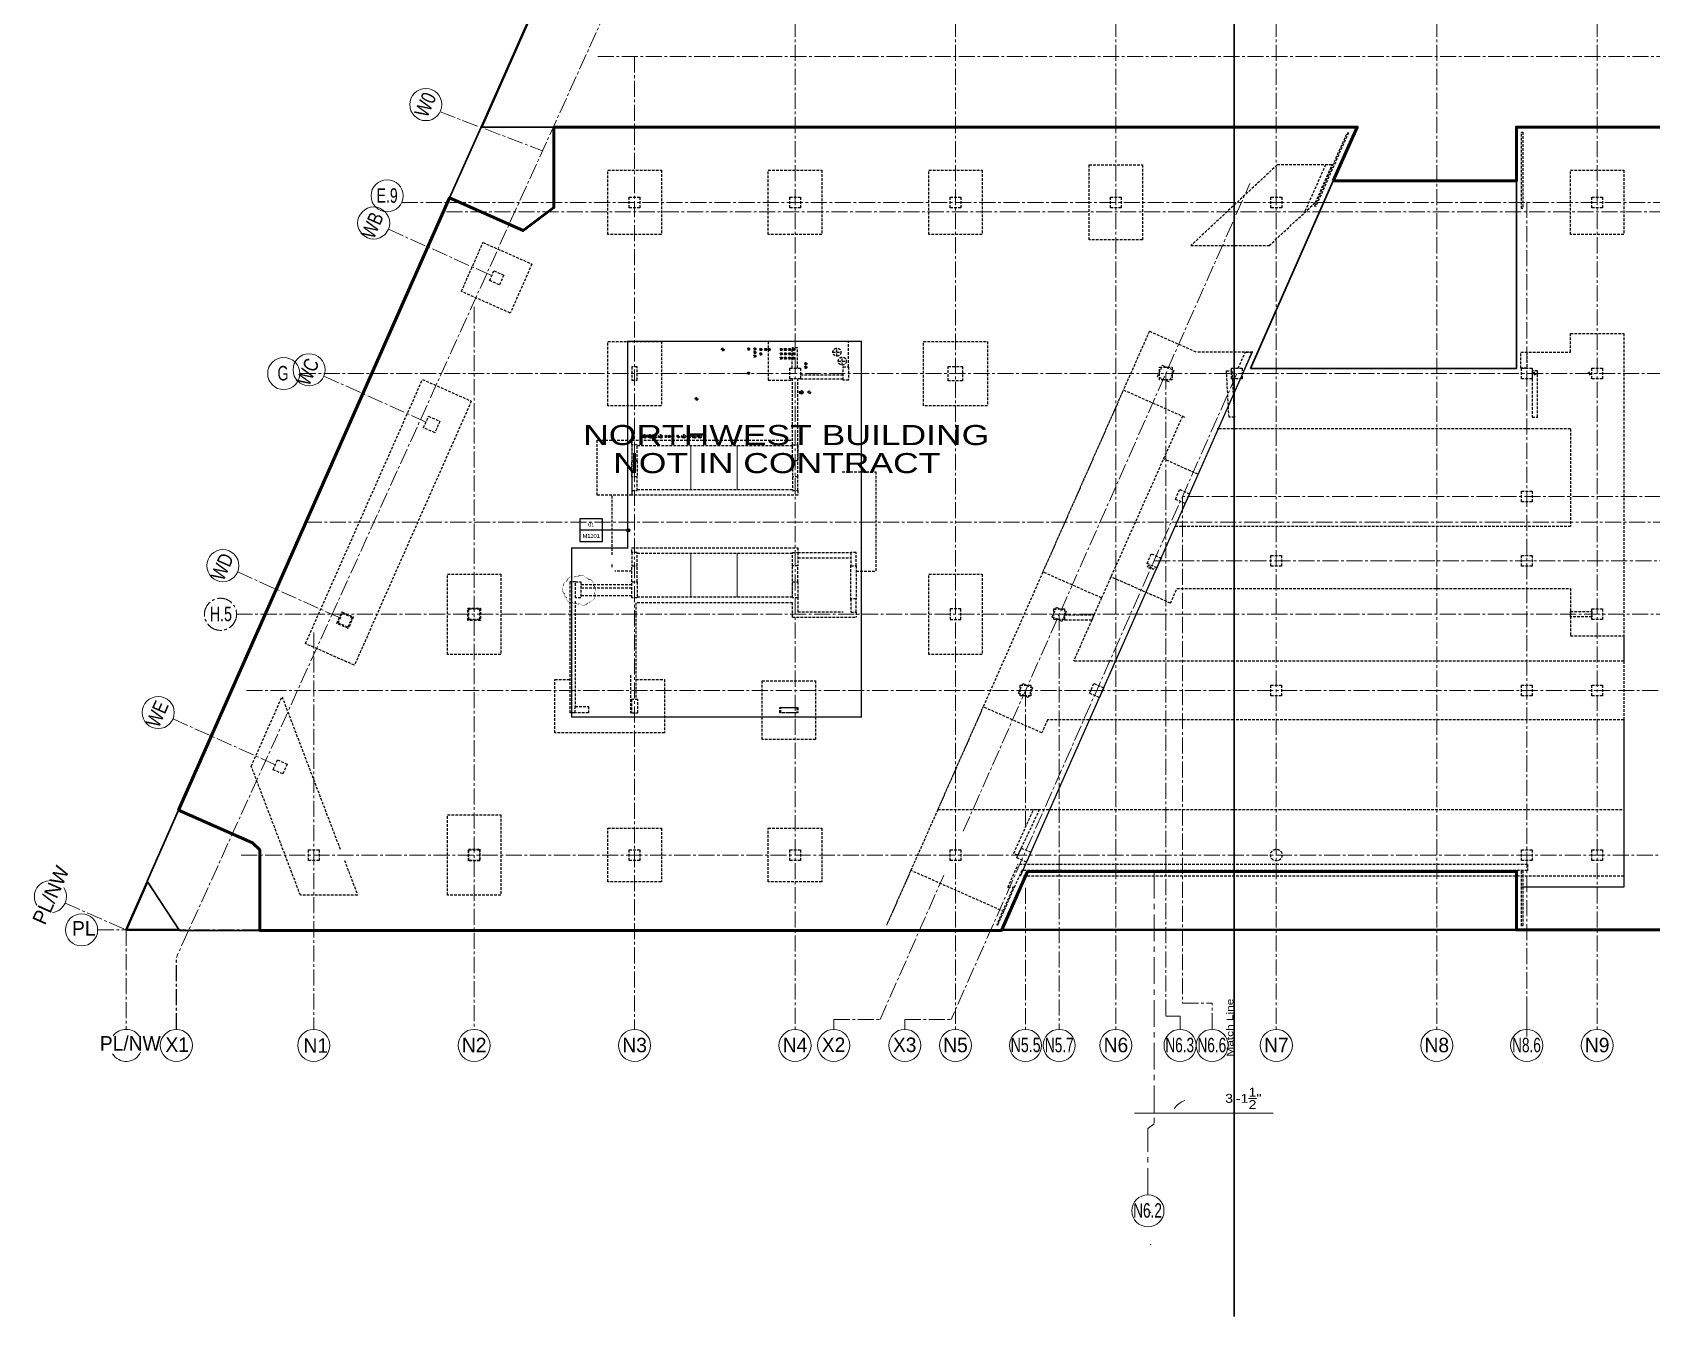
# Model space of a CAD drawing. Header units: inches. Extents: x -26012 to 27, y -3347 to 2082.
# Drawn here: x -26012 to -22379, y -3347 to -465 of the extents above; entities that cross this region are included whole.
import ezdxf
from ezdxf import colors
from ezdxf.entities.mleader import LeaderData, LeaderLine
from ezdxf.enums import TextEntityAlignment as Align
from ezdxf.math import Vec2, Vec3

# ---------------------------------------------------------------- set-up
doc = ezdxf.new("R2010")
doc.units = ezdxf.units.IN
doc.header["$LTSCALE"] = 48
doc.header["$MEASUREMENT"] = 0
for name, pattern in [('A104$0$CENTER', [2, 1.25, -0.25, 0.25, -0.25]), ('A_Column Grid$0$CENTER2', [1.125, 0.75, -0.125, 0.125, -0.125]), ('Core Callout Boundary$0$DASHED2', [0.375, 0.25, -0.125]), ('Matchline$0$DASHED', [0.75, 0.5, -0.25]), ('NB - 5th floor_plan$0$HIDDEN2', [0.1875, 0.125, -0.0625])]:
    doc.linetypes.add(name, pattern=pattern)
doc.layers.get('0').update_dxf_attribs({"plot": 0})
for name, color, linetype in [('A104$0$A-ANNO-DIM4-9', 8, 'Continuous'), ('A104$0$A-ANNO-WEST', 8, 'Continuous'), ('A104$0$A-GRID-GRDP0-9', 8, 'Continuous'), ('A104$0$A-GRID-IDP0-9', 8, 'Continuous'), ('A104$0$C-PROP', 8, 'Continuous'), ('A_Column Grid$0$A-GRID-1D1-15', 8, 'A_Column Grid$0$CENTER2'), ('A_Column Grid$0$A-GRID-GRD1-12', 8, 'A_Column Grid$0$CENTER2'), ('A_Column Grid$0$A-GRID-GRD1-15', 8, 'A_Column Grid$0$CENTER2'), ('A_Column Grid$0$A-GRID-GRD4-9', 8, 'A_Column Grid$0$CENTER2'), ('A_Column Grid$0$A-GRID-ID1-12', 8, 'A_Column Grid$0$CENTER2'), ('A_Column Grid$0$A-GRID-ID4-9', 8, 'A_Column Grid$0$CENTER2'), ('Core Callout Boundary$0$A-Detl-Iden', 6, 'Continuous'), ('Core Callout Boundary$0$M-Anno-Symb', 102, 'Continuous'), ('Matchline$0$Match Line', 5, 'Matchline$0$DASHED'), ('NB - 5th floor_plan$0$stcbeams', 1, 'NB - 5th floor_plan$0$HIDDEN2'), ('NB - 5th floor_plan$0$STCCOLS1', 1, 'NB - 5th floor_plan$0$HIDDEN2'), ('NB - 5th floor_plan$0$STCCOLS2', 1, 'NB - 5th floor_plan$0$HIDDEN2'), ('NB - 5th floor_plan$0$STDROPS', 1, 'NB - 5th floor_plan$0$HIDDEN2'), ('NB - 5th floor_plan$0$STPJ', 1, 'NB - 5th floor_plan$0$HIDDEN2'), ('NB - 5th floor_plan$0$STSBEAMS1', 1, 'NB - 5th floor_plan$0$HIDDEN2'), ('NB - 5th floor_plan$0$stslabfold', 1, 'NB - 5th floor_plan$0$HIDDEN2'), ('NB - 5th floor_plan$0$STSLABNOTCH', 1, 'NB - 5th floor_plan$0$HIDDEN2'), ('NB - 5th floor_plan$0$STWETSTACK', 1, 'NB - 5th floor_plan$0$HIDDEN2'), ('XREF', 8, 'Continuous')]:
    doc.layers.add(name, color=color, linetype=linetype)
doc.styles.add('A104$0$style-Arial', font='arial.ttf')
doc.styles.add('A104$0$style-WORKING', font='WORKING.shx')
doc.styles.add('A_Column Grid$0$Style-Arial', font='arial.ttf')
doc.styles.add('Core Callout Boundary$0$MAMEP ANNO', font='arial.ttf', dxfattribs={"height": 0.101562})
doc.styles.add('Matchline$0$Style-arial', font='arial.shx')
doc.styles.get("Standard").update_dxf_attribs({"font": 'simplex.shx'})
doc.dimstyles.new('A104$0$Standard', dxfattribs={"dimtxt": 8.888894, "dimasz": 15.555564, "dimexe": 8.888894, "dimexo": 4.444447, "dimgap": 4.444447, "dimtad": 1, "dimjust": 2, "dimdec": 3, "dimzin": 11, "dimdsep": 46, "dimlunit": 4, "dimtxsty": 'A104$0$style-WORKING', "dimblk": 'A104$0$RDA_0.1', "dimcen": 2.222223, "dimse1": 1, "dimse2": 1, "dimclrd": 3, "dimclrt": 3, "dimadec": 0, "dimazin": 0, "dimtfac": 1, "dimtdec": 3, "dimtmove": 0, "dimatfit": 3, "dimldrblk": 'A104$0$TerminatorOpen_0.1', "dimfxl": 1, "dimtolj": 1, "dimtzin": 11, "dimlwd": 0, "dimarcsym": 0})

# ---------------------------------------------------------------- blocks, each defined once
blk = doc.blocks.new('A104$0$RDA_0.1')
at = {"linetype": 'Continuous', "lineweight": 13}
blk.add_line((0, 0), (-1, 0), dxfattribs=at)
blk = doc.blocks.new('*D376')
at = {"layer": 'A104$0$A-ANNO-DIM4-9', "lineweight": 0, "transparency": 16777216}
for p, q in [((-23504, -2889), (-23539, -2889)), ((-23469, -2889), (-23431.6, -2889)), ((-23396.6, -2889), (-23228.4, -2889))]:
    blk.add_line(p, q, dxfattribs=at)
at = {"layer": 'A104$0$A-ANNO-DIM4-9', "lineweight": 0, "transparency": 16777216, "xscale": 35, "yscale": 35, "zscale": 35}
blk.add_blockref('A104$0$RDA_0.1', (-23469, -2889), dxfattribs=at)
at = {"layer": 'A104$0$A-ANNO-DIM4-9', "lineweight": 0, "transparency": 16777216, "xscale": 35, "yscale": 35, "zscale": 35, "rotation": 180}
blk.add_blockref('A104$0$RDA_0.1', (-23431.6, -2889), dxfattribs=at)
at = {"layer": 'A104$0$A-ANNO-DIM4-9', "lineweight": 0, "transparency": 16777216, "insert": (-23295, -2855.7), "char_height": 20, "attachment_point": 5, "style": 'A104$0$style-WORKING'}
blk.add_mtext('\\A1;\\H1x;\\W1.2;3\'-1{\\H1.000000x;\\S1/2;}"', dxfattribs=at)
blk = doc.blocks.new('A104$0$TerminatorOpen_0.1')
at = {"linetype": 'ByBlock', "lineweight": -2}
for q in [(-1, 0.07), (-1, 0), (-1, -0.07)]:
    blk.add_line((0, 0), q, dxfattribs=at)
blk = doc.blocks.new('Matchline')
at = {"layer": 'Matchline$0$Match Line', "color": 5, "lineweight": 0, "const_width": 4}
for points in [[(-22681, 2080.4), (-22681, -161.9)], [(-23315.6, -250.3), (-23315.6, -3345.5)]]:
    blk.add_lwpolyline(points, dxfattribs=at)
at = {"layer": 'Matchline$0$Match Line', "color": 5, "linetype": 'Continuous', "lineweight": 30, "char_height": 15, "attachment_point": 7, "rotation": 90, "line_spacing_factor": 0.84, "style": 'Matchline$0$Style-arial'}
for insert in [(-22682.9, 1843.4), (-22682.9, -92), (-23317.5, -423.1), (-23317.5, -2761.9)]:
    blk.add_mtext('{\\W1.2667;Match Line}', dxfattribs=dict(at, insert=insert))
blk = doc.blocks.new('NB - 5th floor_plan')
at = {"color": 1, "linetype": 'NB - 5th floor_plan$0$HIDDEN2'}
blk.add_lwpolyline([(-24751.3, -1721.1, 0, 1.8, 0.520567), (-24754, -1705.3, 0, 1.8, 0.520567), (-24765.8, -1691.1, 0, 1.8, 0.520567), (-24765.8, -1691.1, 0, 1.8, 0.520567), (-24770.7, -1688.5, 0, 1.8, 0.520567), (-24788.8, -1685.6, 0, 1.8, 0.520567), (-24788.8, -1685.6, 0, 1.8, 0.520567), (-24796.1, -1686.7, 0, 1.8, 0.520567), (-24813.3, -1696.4, 0, 1.8, 0.520567), (-24813.3, -1696.4, 0, 1.8, 0.520567), (-24819.7, -1706.1, 0, 1.8, 0.520567), (-24816.9, -1724.3, 0, 1.8, 0.520567), (-24816.9, -1724.3, 0, 1.8, 0.520567), (-24813.8, -1732.3, 0, 1.8, 0.520567), (-24799.6, -1743.7, 0, 1.8, 0.520567), (-24799.6, -1743.7, 0, 1.8, 0.520567), (-24791.3, -1744.8, 0, 1.8, 0.520567), (-24784.8, -1745.6, 0, 1.8, 0.520567), (-24766.6, -1744.3, 0, 1.8, 0.520567), (-24766.6, -1744.3, 0, 1.8, 0.520567), (-24761.4, -1741.3, 0, 1.8, 0.520567)], format="xyseb", close=True, dxfattribs=at)
at = {"layer": 'NB - 5th floor_plan$0$stcbeams', "color": 1, "linetype": 'NB - 5th floor_plan$0$HIDDEN2'}
for p, q in [((-24307.1, -1217.9, 0), (-24307.1, -1172, 0)), ((-24295.1, -1172), (-24307.1, -1172)), ((-24295.1, -1217.9, 0), (-24295.1, -1172, 0)), ((-24289, -1232.9, 353), (-24193, -1232.9, 353)), ((-24307, -1389.9, 0), (-24307, -1241.9, 0)), ((-24295, -1425.9, 0), (-24295, -1241.9, 0)), ((-24289, -1241.9), (-24193, -1241.9)), ((-24667, -1379.3), (-24307, -1379.3)), ((-24667, -1389.9, 0), (-24667, -1379.3)), ((-24655, -1391.3), (-24307, -1391.3, 0)), ((-24667, -1461.9, 0), (-24667, -1425.9, 0)), ((-24655, -1425.9, 0), (-24655, -1461.9, 0)), ((-24295, -1461.9, 0), (-24295, -1425.9)), ((-24667, -1491.9, 0), (-24667, -1502.4, 0)), ((-24295, -1502.4), (-24667, -1502.4)), ((-24307, -1490.4), (-24655, -1490.4)), ((-24295, -1491.9, 0), (-24295, -1502.4, 0)), ((-24667, -1630.9, 0), (-24667, -1620.8, 0)), ((-24667, -1620.8, 0), (-24295, -1620.8, 0)), ((-24655, -1632.8, 0), (-24307, -1632.8, 0)), ((-24295, -1620.8, 0), (-24295, -1630.9, 0)), ((-24295, -1631.4), (-24176, -1631.4)), ((-24667, -1696.9), (-24667, -1660.9, 0)), ((-24655, -1696.9), (-24655, -1660.9, 0)), ((-24307, -1731.8), (-24307, -1660.9, 0)), ((-24295, -1643.4), (-24176, -1643.4)), ((-24295, -1696.9, 0), (-24295, -1660.9, 0)), ((-24176, -1738), (-24176, -1659.6)), ((-24164, -1660.9), (-24164, -1734.9)), ((-24806, -1696.9), (-24806, -1990.9)), ((-24793.5, -1696.9, 0), (-24806, -1696.9, 0)), ((-24667, -1703.5), (-24781.5, -1703.5)), ((-24794, -1740.3), (-24794, -1976.9)), ((-24667, -1711.5), (-24781.5, -1711.5)), ((-24667, -1728.3), (-24781.5, -1728.3)), ((-24658, -1743.8), (-24658, -1960.9)), ((-24307, -1743.8), (-24658, -1743.8)), ((-24307, -1731.8), (-24655, -1731.8)), ((-24307, -1776.5), (-24307, -1743.8)), ((-24295, -1731.8, 0), (-24295, -1764.5, 0)), ((-24307, -1776.4), (-24164, -1776.4)), ((-24295, -1764.4), (-24193, -1764.4)), ((-24164, -1764.9), (-24164, -1776.5)), ((-24670, -1906.3), (-24670, -1990.9)), ((-24794.5, -1990.9), (-24806, -1990.9)), ((-24668, -1990.9, 0), (-24670, -1990.9, 0))]:
    blk.add_line(p, q, dxfattribs=at)
blk.add_lwpolyline([(-24307, -1425.9), (-24307, -1461.9)], dxfattribs=at)
at = {"layer": 'NB - 5th floor_plan$0$STCCOLS1', "color": 1, "linetype": 'NB - 5th floor_plan$0$HIDDEN2'}
for points in [[(-24673, -833.9), (-24649, -833.9), (-24649, -857.9), (-24673, -857.9)], [(-24313, -833.9), (-24289, -833.9), (-24289, -857.9), (-24313, -857.9)], [(-23953, -833.9), (-23929, -833.9), (-23929, -857.9), (-23953, -857.9)], [(-23593, -833.9), (-23569, -833.9), (-23569, -857.9), (-23593, -857.9)], [(-23232.9, -833.9), (-23208.9, -833.9), (-23208.9, -857.9), (-23232.9, -857.9)], [(-22513, -833.9), (-22489, -833.9), (-22489, -857.9), (-22513, -857.9)], [(-24976.6, -999.2), (-24954.7, -1008.9), (-24964.4, -1030.8), (-24986.3, -1021.1)], [(-24667, -1244.9), (-24655, -1244.9), (-24655, -1214.9), (-24667, -1214.9)], [(-24313, -1217.9), (-24289, -1217.9), (-24289, -1241.9), (-24313, -1241.9)], [(-24193, -1214.9), (-24181, -1214.9), (-24181, -1244.9), (-24193, -1244.9)], [(-23957, -1213.9), (-23925, -1213.9), (-23925, -1245.9), (-23957, -1245.9)], [(-22513, -1217.9), (-22489, -1217.9), (-22489, -1241.9), (-22513, -1241.9)], [(-25134.7, -1351.3), (-25123.4, -1325.7), (-25097.8, -1337), (-25109.1, -1362.6)], [(-23437.8, -1490.1), (-23415.9, -1499.8), (-23425.6, -1521.7), (-23447.5, -1512)], [(-22671, -1493.9), (-22647, -1493.9), (-22647, -1517.9), (-22671, -1517.9)], [(-24176, -1660.9), (-24164, -1660.9), (-24164, -1630.9), (-24176, -1630.9)], [(-23501.4, -1634.1), (-23479.5, -1643.8), (-23489.2, -1665.7), (-23511.1, -1656)], [(-23501.4, -1634.1), (-23479.5, -1643.8), (-23489.2, -1665.7), (-23511.1, -1656)], [(-22671, -1637.9), (-22647, -1637.9), (-22647, -1661.9), (-22671, -1661.9)], [(-24667, -1696.9), (-24655, -1696.9), (-24655, -1732.9), (-24667, -1732.9)], [(-24307, -1696.9), (-24295, -1696.9), (-24295, -1732.9), (-24307, -1732.9)], [(-24176, -1764.9), (-24164, -1764.9), (-24164, -1734.9), (-24176, -1734.9)], [(-25326.4, -1789.2), (-25316.7, -1767.2), (-25294.8, -1777), (-25304.5, -1798.9)], [(-25033, -1757.9), (-25009, -1757.9), (-25009, -1781.9), (-25033, -1781.9)], [(-23953, -1781.9), (-23929, -1781.9), (-23929, -1757.9), (-23953, -1757.9)], [(-22513, -1757.9), (-22489, -1757.9), (-22489, -1781.9), (-22513, -1781.9)], [(-22513, -1928.9), (-22489, -1928.9), (-22489, -1952.9), (-22513, -1952.9)], [(-24764.5, -1990.9), (-24794.5, -1990.9), (-24794.5, -1976.9), (-24764.5, -1976.9)], [(-25472.2, -2118.4), (-25462.5, -2096.4), (-25440.5, -2106.1), (-25450.2, -2128.1)], [(-25393, -2297.9), (-25369, -2297.9), (-25369, -2321.9), (-25393, -2321.9)], [(-25033, -2297.9), (-25009, -2297.9), (-25009, -2321.9), (-25033, -2321.9)], [(-24673, -2297.9), (-24649, -2297.9), (-24649, -2321.9), (-24673, -2321.9)], [(-24313, -2297.9), (-24289, -2297.9), (-24289, -2321.9), (-24313, -2321.9)], [(-23929, -2321.9), (-23953, -2321.9), (-23953, -2297.9), (-23929, -2297.9)], [(-22513, -2297.9), (-22489, -2297.9), (-22489, -2321.9), (-22513, -2321.9)]]:
    blk.add_lwpolyline(points, close=True, dxfattribs=at)
at = {"layer": 'NB - 5th floor_plan$0$STCCOLS1', "color": 1, "linetype": 'NB - 5th floor_plan$0$HIDDEN2', "elevation": 0}
for points in [[(-23476.3, -1211.4), (-23450.7, -1222.8), (-23462, -1248.4), (-23487.6, -1237)], [(-24667, -1425.9), (-24655, -1425.9), (-24655, -1389.9), (-24667, -1389.9)], [(-24295, -1425.9), (-24307, -1425.9), (-24307, -1389.9), (-24295, -1389.9)], [(-24655, -1461.9), (-24667, -1461.9), (-24667, -1491.9), (-24655, -1491.9)], [(-24307, -1491.9), (-24295, -1491.9), (-24295, -1461.9), (-24307, -1461.9)], [(-24667, -1660.9), (-24655, -1660.9), (-24655, -1630.9), (-24667, -1630.9)], [(-24307, -1630.9), (-24295, -1630.9), (-24295, -1660.9), (-24307, -1660.9)], [(-24781.5, -1732.9), (-24793.5, -1732.9), (-24793.5, -1696.9), (-24781.5, -1696.9)], [(-23714.4, -1754.1), (-23692.4, -1763.8), (-23702.2, -1785.7), (-23724.1, -1776)], [(-23789.8, -1925.1), (-23767.9, -1934.8), (-23777.6, -1956.7), (-23799.5, -1947)], [(-24668, -1990.9), (-24654, -1990.9), (-24654, -1960.9), (-24668, -1960.9)], [(-24297, -1990.9), (-24333, -1990.9), (-24333, -1978.9), (-24297, -1978.9)]]:
    blk.add_lwpolyline(points, close=True, dxfattribs=at)
at = {"layer": 'NB - 5th floor_plan$0$STCCOLS2', "color": 1, "linetype": 'NB - 5th floor_plan$0$HIDDEN2'}
for points in [[(-23483, -1215.9), (-23455, -1215.9), (-23455, -1243.9), (-23483, -1243.9)], [(-23321.4, -1217.9), (-23297.4, -1217.9), (-23297.4, -1241.9), (-23321.4, -1241.9)], [(-22671, -1217.9), (-22647, -1217.9), (-22647, -1241.9), (-22671, -1241.9)], [(-23233, -1637.9), (-23209, -1637.9), (-23209, -1661.9), (-23233, -1661.9)], [(-23233, -1637.9), (-23209, -1637.9), (-23209, -1661.9), (-23233, -1661.9)], [(-25329.1, -1790.2), (-25317.7, -1764.6), (-25292.1, -1775.9), (-25303.5, -1801.5)], [(-25035, -1755.9), (-25007, -1755.9), (-25007, -1783.9), (-25035, -1783.9)], [(-23720.3, -1757.9), (-23696.3, -1757.9), (-23696.3, -1781.9), (-23720.3, -1781.9)], [(-23630.2, -1925.1), (-23608.2, -1934.8), (-23618, -1956.7), (-23639.9, -1947)], [(-23630.2, -1925.1), (-23608.2, -1934.8), (-23618, -1956.7), (-23639.9, -1947)], [(-23233, -1928.9), (-23209, -1928.9), (-23209, -1952.9), (-23233, -1952.9)], [(-23233, -1928.9), (-23209, -1928.9), (-23209, -1952.9), (-23233, -1952.9)], [(-22671, -1928.9), (-22647, -1928.9), (-22647, -1952.9), (-22671, -1952.9)], [(-25034, -2296.9), (-25008, -2296.9), (-25008, -2322.9), (-25034, -2322.9)], [(-22671, -2297.9), (-22647, -2297.9), (-22647, -2321.9), (-22671, -2321.9)]]:
    blk.add_lwpolyline(points, close=True, dxfattribs=at)
at = {"layer": 'NB - 5th floor_plan$0$STCCOLS2', "color": 1, "linetype": 'NB - 5th floor_plan$0$HIDDEN2', "elevation": 0}
for points in [[(-23795.7, -1928.9), (-23771.7, -1928.9), (-23771.7, -1952.9), (-23795.7, -1952.9)], [(-24295, -1990.9), (-24335, -1990.9), (-24335, -1978.9), (-24295, -1978.9)]]:
    blk.add_lwpolyline(points, close=True, dxfattribs=at)
at = {"layer": 'NB - 5th floor_plan$0$STCCOLS2', "color": 1, "linetype": 'NB - 5th floor_plan$0$HIDDEN2'}
blk.add_lwpolyline([(-23803.2, -2316), (-23793.5, -2294.1), (-23771.6, -2303.8), (-23781.3, -2325.7), (-23803.2, -2316)], dxfattribs=at)
blk.add_circle((-23221, -2309.9), 13, dxfattribs=at)
at = {"layer": 'NB - 5th floor_plan$0$STDROPS', "color": 1, "linetype": 'NB - 5th floor_plan$0$HIDDEN2'}
for p, q in [((-23505.9, -1134.9, 0), (-23564.1, -1266.6, 0)), ((-23505.9, -1134.9, 0), (-23399.8, -1181.9)), ((-22441, -1139.9), (-22441, -1817.9)), ((-23274, -1181.9), (-23399.8, -1181.9)), ((-23564.1, -1266.6, 0), (-23426.3, -1327.6, 0)), ((-22561, -1354.1, 0), (-23353.5, -1354.1, 0)), ((-22561, -1354.1, 0), (-22561, -1571.9, 0)), ((-23396.5, -1455.9, 0), (-23474.2, -1421.3, 0)), ((-23447.8, -1571.9, 0), (-22561, -1571.9, 0)), ((-23447.8, -1571.9, 0), (-22561, -1571.9, 0)), ((-23744.9, -1675, 0), (-23878.8, -1977.6, 0)), ((-23613.2, -1733.2, 0), (-23744.9, -1675, 0)), ((-23458.6, -1744.9), (-23592.1, -1685.8)), ((-23458.6, -1744.9), (-23592.1, -1685.8)), ((-23613.2, -1733.2, 0), (-23675.9, -1874.9, 0)), ((-23458.6, -1744.9), (-23444, -1711.9)), ((-23458.6, -1744.9), (-23444, -1711.9)), ((-23444, -1711.9, 0), (-22561, -1711.9, 0)), ((-22561, -1711.9), (-22561, -1817.9)), ((-22561, -1817.9), (-22441, -1817.9)), ((-23317, -1874.9), (-23675.9, -1874.9)), ((-22441, -1874.9), (-23317, -1874.9)), ((-22441, -1874.9), (-22441, -2006.9)), ((-23747.1, -2035.8, 0), (-23878.6, -1977.6, 0)), ((-23734.3, -2006.9, 0), (-23747.1, -2035.8, 0)), ((-23317, -2006.9), (-23734.3, -2006.9)), ((-22441, -2006.9), (-23317, -2006.9)), ((-23980.7, -2207.9, 0), (-24041.1, -2344.3, 0)), ((-23831.4, -2437.1, 0), (-24041.1, -2344.3, 0))]:
    blk.add_line(p, q, dxfattribs=at)
at = {"layer": 'NB - 5th floor_plan$0$STDROPS', "color": 1, "linetype": 'NB - 5th floor_plan$0$HIDDEN2', "ltscale": 0.2}
for p, q in [((-23564.1, -1266.6, 0), (-23744.9, -1675, 0)), ((-22441, -1817.9), (-22441, -1874.9)), ((-23878.8, -1977.6, 0), (-23980.7, -2207.9, 0)), ((-22441, -2006.9), (-22441, -2381.9)), ((-24041.1, -2344.3, 0), (-24095.6, -2467.4, 0)), ((-22441, -2381.9), (-22672, -2381.9))]:
    blk.add_line(p, q, dxfattribs=at)
at = {"layer": 'NB - 5th floor_plan$0$STDROPS', "color": 1, "linetype": 'NB - 5th floor_plan$0$HIDDEN2'}
for points in [[(-23641, -929.9), (-23641, -761.9), (-23521, -761.9), (-23521, -929.9)], [(-23096, -761.9), (-23219, -761.9), (-23412.9, -942.9), (-23237, -942.9), (-23133.2, -846.1)], [(-24721, -917.9), (-24721, -773.9), (-24601, -773.9), (-24601, -917.9)], [(-24361, -917.9), (-24361, -773.9), (-24241, -773.9), (-24241, -917.9)], [(-24001, -917.9), (-24001, -773.9), (-23881, -773.9), (-23881, -917.9)], [(-22561, -917.9), (-22561, -773.9), (-22441, -773.9), (-22441, -917.9)], [(-24721, -1301.9), (-24721, -1157.9), (-24601, -1157.9), (-24601, -1301.9)], [(-24013, -1301.9), (-24013, -1157.9), (-23869, -1157.9), (-23869, -1301.9)], [(-25081, -1859.9), (-25081, -1679.9), (-24961, -1679.9), (-24961, -1859.9)], [(-25081, -2399.9), (-25081, -2219.9), (-24961, -2219.9), (-24961, -2399.9)], [(-24721, -2369.9), (-24721, -2249.9), (-24601, -2249.9), (-24601, -2369.9)], [(-24361, -2369.9), (-24361, -2249.9), (-24241, -2249.9), (-24241, -2369.9)]]:
    blk.add_lwpolyline(points, close=True, dxfattribs=at)
at = {"layer": 'NB - 5th floor_plan$0$STDROPS', "color": 1, "linetype": 'NB - 5th floor_plan$0$HIDDEN2', "elevation": 0}
for points in [[(-25049.7, -1045.6), (-25001.2, -935.8), (-24891.4, -984.4), (-24940, -1094.1)], [(-25399.4, -1835.6), (-25137.1, -1243.1), (-25027.4, -1291.6), (-25289.7, -1884.2)], [(-24745, -1379.3), (-24667, -1379.3), (-24667, -1502.4), (-24745, -1502.4)], [(-24375, -2050.9), (-24375, -1918.9), (-24255, -1918.9), (-24255, -2050.9)]]:
    blk.add_lwpolyline(points, close=True, dxfattribs=at)
for points in [[(-24181, -1214.9), (-24181, -1157.9), (-24361, -1157.9), (-24361, -1244.8), (-24307, -1244.8)], [(-23431.4, -1325.4), (-23613.3, -1733.2)]]:
    blk.add_lwpolyline(points, dxfattribs=at)
at = {"layer": 'NB - 5th floor_plan$0$STDROPS', "color": 1, "linetype": 'NB - 5th floor_plan$0$HIDDEN2'}
for points in [[(-22672, -1181.9), (-22561, -1181.9), (-22561, -1139.9), (-22441, -1139.9)], [(-23881, -1859.9), (-24001, -1859.9), (-24001, -1679.9), (-23881, -1679.9), (-23881, -1859.9)], [(-24658, -1915.9), (-24594, -1915.9), (-24594, -2035.9), (-24839.7, -2035.9), (-24839.7, -1915.9), (-24803.4, -1915.9)], [(-25312.2, -2321.9), (-25282.5, -2399.9), (-25410.9, -2399.9), (-25521.2, -2110.5), (-25452.2, -1954.7), (-25321.4, -2297.9)], [(-23980.7, -2207.9), (-22441, -2207.9), (-22441, -2357.4), (-23790.8, -2357.4)]]:
    blk.add_lwpolyline(points, dxfattribs=at)
at = {"layer": 'NB - 5th floor_plan$0$STPJ', "color": 1, "linetype": 'NB - 5th floor_plan$0$HIDDEN2', "ltscale": 0.7, "const_width": 3}
blk.add_lwpolyline([(-23795.6, -2357.4), (-23275.1, -1181.9)], dxfattribs=at)
at = {"layer": 'NB - 5th floor_plan$0$STSBEAMS1', "color": 1, "linetype": 'NB - 5th floor_plan$0$HIDDEN2', "ltscale": 0.4, "const_width": 2, "elevation": 0}
for points in [[(-24535, -1490.4), (-24535, -1391.3)], [(-24431, -1490.4), (-24431, -1391.3)], [(-24431, -1731.8), (-24431, -1632.8)]]:
    blk.add_lwpolyline(points, dxfattribs=at)
at = {"layer": 'NB - 5th floor_plan$0$STSBEAMS1', "color": 1, "linetype": 'NB - 5th floor_plan$0$HIDDEN2', "ltscale": 0.4, "const_width": 2}
blk.add_lwpolyline([(-24534.9, -1731.8), (-24534.9, -1632.8)], dxfattribs=at)
at = {"layer": 'NB - 5th floor_plan$0$stslabfold', "color": 1, "linetype": 'NB - 5th floor_plan$0$HIDDEN2'}
blk.add_line((-24164, -1673.1), (-24120, -1673.1, 0), dxfattribs=at)
blk.add_line((-24164, -1673.1), (-24120, -1673.1, 0), dxfattribs=at)
at = {"layer": 'NB - 5th floor_plan$0$stslabfold', "color": 1, "linetype": 'NB - 5th floor_plan$0$HIDDEN2', "elevation": 0}
for points in [[(-24195, -1450.1), (-24120, -1450.1), (-24120, -1673.1)], [(-24195, -1450.1), (-24120, -1450.1), (-24120, -1673.1)], [(-24711, -1636.2), (-24711, -1502.4)], [(-24711, -1664.3), (-24711, -1656.2)], [(-24667.1, -1673.3), (-24705.4, -1673.3)]]:
    blk.add_lwpolyline(points, dxfattribs=at)
at = {"layer": 'NB - 5th floor_plan$0$STSLABNOTCH', "color": 1, "linetype": 'NB - 5th floor_plan$0$HIDDEN2'}
for p, q in [((-23823.1, -2381.9, 0), (-23800.8, -2331.4, 0)), ((-23808.4, -2381.9, 0), (-23792, -2344.9, 0)), ((-22657, -2331.4), (-23800.8, -2331.4)), ((-22657, -2344.9), (-23792, -2344.9)), ((-22657, -2331.4), (-22657, -2344.9)), ((-23823.1, -2381.9), (-23808.4, -2381.9)), ((-23848.4, -2466.1), (-23845.7, -2466.1))]:
    blk.add_line(p, q, dxfattribs=at)
for points in [[(-23134.7, -854.2), (-23061.8, -689.7), (-23059.1, -689.7), (-23132.4, -855.2)], [(-22668, -688.4), (-22668, -859.9), (-22670.5, -859.9), (-22670.5, -688.4)], [(-23158.4, -869.5), (-23133.2, -846.1), (-23095.8, -761.4), (-23110.5, -761.4)], [(-22672, -1181.9), (-22658.5, -1181.9), (-22658.5, -1217.9), (-22672, -1217.9)], [(-22635.1, -1223.9), (-22647.1, -1223.9), (-22647.1, -1327.6), (-22635.1, -1327.6)], [(-23696.3, -1770.9), (-23629.9, -1770.8), (-23635.3, -1782.8), (-23696.3, -1782.9)], [(-22513, -1775.9), (-22561, -1775.9), (-22561, -1763.9), (-22513, -1763.9)], [(-23801, -2310.4), (-23810.3, -2305.8), (-23765.7, -2207.9), (-23752.6, -2207.9), (-23801, -2310.4)], [(-22670.5, -2344.9), (-22668, -2344.9), (-22668, -2468.4), (-22670.5, -2468.4)]]:
    blk.add_lwpolyline(points, close=True, dxfattribs=at)
at = {"layer": 'NB - 5th floor_plan$0$STSLABNOTCH', "color": 1, "linetype": 'NB - 5th floor_plan$0$HIDDEN2', "elevation": 0}
for points in [[(-23306.4, -1217.9), (-23290.4, -1181.9), (-23275.7, -1181.9), (-23297.4, -1231)], [(-23845.7, -2466.1), (-23808.4, -2381.9), (-23811.1, -2381.9), (-23848.4, -2466.1)]]:
    blk.add_lwpolyline(points, dxfattribs=at)
blk.add_lwpolyline([(-23332.8, -1223.9), (-23320.7, -1223.9), (-23315.1, -1327.6), (-23327.1, -1327.6)], close=True, dxfattribs=at)
at = {"layer": 'NB - 5th floor_plan$0$STWETSTACK', "color": 1, "linetype": 'NB - 5th floor_plan$0$HIDDEN2'}
for p, q in [((-24466, -1175.9), (-24460, -1175.9)), ((-24463, -1172.9), (-24463, -1178.9)), ((-24407.8, -1174.9), (-24402.8, -1174.9)), ((-24405.3, -1172.4), (-24405.3, -1177.4)), ((-24393.8, -1174.9), (-24388.8, -1174.9)), ((-24393.8, -1182.9), (-24388.8, -1182.9)), ((-24393.8, -1190.9), (-24388.8, -1190.9)), ((-24391.3, -1172.4), (-24391.3, -1177.4)), ((-24391.3, -1180.4), (-24391.3, -1185.4)), ((-24391.3, -1188.4), (-24391.3, -1193.4)), ((-24380.5, -1175.9), (-24375.5, -1175.9)), ((-24380.5, -1185.9), (-24375.5, -1185.9)), ((-24378, -1173.4), (-24378, -1178.4)), ((-24378, -1183.4), (-24378, -1188.4)), ((-24369.5, -1175.9), (-24364.5, -1175.9)), ((-24367, -1173.4), (-24367, -1178.4)), ((-24361.5, -1175.9), (-24356.5, -1175.9)), ((-24359, -1173.4), (-24359, -1178.4)), ((-24334.7, -1175.9), (-24329.7, -1175.9)), ((-24334.7, -1185.7), (-24329.7, -1185.7)), ((-24334.7, -1195.4), (-24329.7, -1195.4)), ((-24332.2, -1173.4), (-24332.2, -1178.4)), ((-24332.2, -1183.2), (-24332.2, -1188.2)), ((-24332.2, -1192.9), (-24332.2, -1197.9)), ((-24325.3, -1175.9), (-24320.3, -1175.9)), ((-24325.3, -1185.7), (-24320.3, -1185.7)), ((-24325.3, -1195.4), (-24320.3, -1195.4)), ((-24322.8, -1173.4), (-24322.8, -1178.4)), ((-24322.8, -1183.2), (-24322.8, -1188.2)), ((-24322.8, -1192.9), (-24322.8, -1197.9)), ((-24315.9, -1175.9), (-24310.9, -1175.9)), ((-24315.9, -1185.7), (-24310.9, -1185.7)), ((-24315.9, -1195.4), (-24310.9, -1195.4)), ((-24313.4, -1173.4), (-24313.4, -1178.4)), ((-24313.4, -1183.2), (-24313.4, -1188.2)), ((-24313.4, -1192.9), (-24313.4, -1197.9)), ((-24306.5, -1175.9), (-24301.5, -1175.9)), ((-24306.5, -1185.7), (-24301.5, -1185.7)), ((-24306.5, -1195.4), (-24301.5, -1195.4)), ((-24304, -1173.4), (-24304, -1178.4)), ((-24304, -1183.2), (-24304, -1188.2)), ((-24304, -1192.9), (-24304, -1197.9)), ((-24216, -1181.9, 353), (-24198, -1181.9, 353)), ((-24207, -1190.9, 353), (-24207, -1172.9, 353)), ((-24195, -1210.9, 353), (-24195, -1192.9, 353)), ((-24407.8, -1228.9), (-24402.8, -1228.9)), ((-24405.3, -1226.4), (-24405.3, -1231.4)), ((-24279.5, -1207.9, 353), (-24274.5, -1207.9, 353)), ((-24279.5, -1215.9, 353), (-24274.5, -1215.9, 353)), ((-24277, -1205.4, 353), (-24277, -1210.4, 353)), ((-24277, -1213.4, 353), (-24277, -1218.4, 353)), ((-24204, -1201.9, 353), (-24186, -1201.9, 353)), ((-24287, -1275.9), (-24287, -1267.9)), ((-24269, -1274.9), (-24269, -1268.9)), ((-24525, -1286.7, 353), (-24519, -1286.7, 353)), ((-24522, -1283.7, 353), (-24522, -1289.7, 353)), ((-24291, -1271.9), (-24283, -1271.9)), ((-24643, -1370.9, 353), (-24635, -1370.9, 353)), ((-24639, -1374.9, 353), (-24639, -1366.9, 353)), ((-24631, -1370.9, 353), (-24623, -1370.9, 353)), ((-24627, -1374.9, 353), (-24627, -1366.9, 353)), ((-24619, -1370.9, 353), (-24611, -1370.9, 353)), ((-24615, -1374.9, 353), (-24615, -1366.9, 353)), ((-24607, -1370.9, 353), (-24599, -1370.9, 353)), ((-24603, -1374.9, 353), (-24603, -1366.9, 353)), ((-24593.5, -1370.9, 353), (-24588.5, -1370.9, 353)), ((-24591, -1373.4, 353), (-24591, -1368.4, 353)), ((-24585.5, -1370.9, 353), (-24580.5, -1370.9, 353)), ((-24583, -1373.4, 353), (-24583, -1368.4, 353)), ((-24577.5, -1370.9, 353), (-24572.5, -1370.9, 353)), ((-24575, -1373.4, 353), (-24575, -1368.4, 353)), ((-24566, -1370.9, 353), (-24560, -1370.9, 353)), ((-24563, -1367.9, 353), (-24563, -1373.9, 353)), ((-24555, -1370.9, 353), (-24547, -1370.9, 353)), ((-24551, -1374.9, 353), (-24551, -1366.9, 353)), ((-24543, -1370.9, 353), (-24535, -1370.9, 353)), ((-24539, -1374.9, 353), (-24539, -1366.9, 353)), ((-24531, -1370.9, 353), (-24523, -1370.9, 353)), ((-24527, -1374.9, 353), (-24527, -1366.9, 353)), ((-24519, -1370.9, 353), (-24511, -1370.9, 353)), ((-24515, -1374.9, 353), (-24515, -1366.9, 353))]:
    blk.add_line(p, q, dxfattribs=at)
for centre, radius in [((-24463, -1175.9), 3), ((-24405.3, -1174.9), 2.5), ((-24391.3, -1174.9), 2.5), ((-24391.3, -1182.9), 2.5), ((-24391.3, -1190.9), 2.5), ((-24378, -1175.9), 2.5), ((-24378, -1185.9), 2.5), ((-24367, -1175.9), 2.5), ((-24359, -1175.9), 2.5), ((-24332.2, -1175.9), 2.5), ((-24332.2, -1185.7), 2.5), ((-24332.2, -1195.4), 2.5), ((-24322.8, -1175.9), 2.5), ((-24322.8, -1185.7), 2.5), ((-24322.8, -1195.4), 2.5), ((-24313.4, -1175.9), 2.5), ((-24313.4, -1185.7), 2.5), ((-24313.4, -1195.4), 2.5), ((-24304, -1175.9), 2.5), ((-24304, -1185.7), 2.5), ((-24304, -1195.4), 2.5), ((-24207, -1181.9, 353), 9), ((-24195, -1201.9, 353), 9), ((-24405.3, -1228.9), 2.5), ((-24277, -1207.9, 353), 2.5), ((-24277, -1215.9, 353), 2.5), ((-22642, -1229.9), 3), ((-22518, -1229.8), 3), ((-24287, -1271.9), 4), ((-24269, -1271.9), 3), ((-24522, -1286.7, 353), 3), ((-24639, -1370.9, 353), 4), ((-24627, -1370.9, 353), 4), ((-24615, -1370.9, 353), 4), ((-24603, -1370.9, 353), 4), ((-24591, -1370.9, 353), 2.5), ((-24583, -1370.9, 353), 2.5), ((-24575, -1370.9, 353), 2.5), ((-24563, -1370.9, 353), 3), ((-24551, -1370.9, 353), 4), ((-24539, -1370.9, 353), 4), ((-24527, -1370.9, 353), 4), ((-24515, -1370.9, 353), 4), ((-23506.7, -1663.4), 3), ((-23497.5, -1667.5), 1.5)]:
    blk.add_circle(centre, radius, dxfattribs=at)
blk = doc.blocks.new('A_Column Grid')
at = {"layer": 'A_Column Grid$0$A-GRID-1D1-15', "linetype": 'Continuous', "lineweight": 13}
for centre in [(-25129.6, -626.6), (-25246.5, -892.2), (-25448.4, -1229.9), (-25391.5, -1221.4), (-25584.8, -1660.8), (-25729.9, -1990.3), (-25901.9, -2477.9), (-25689.3, -2736.9), (-25381, -2736.9), (-25021, -2736.9), (-24661, -2736.9), (-24301, -2736.9), (-23941, -2736.9), (-23581, -2736.9), (-23221, -2736.9), (-22861, -2736.9), (-22501, -2736.9)]:
    blk.add_circle(centre, 36, dxfattribs=at)
for centre, start, end in [((-25971.9, -2403.1), 97.1383, 212.3231), ((-25971.9, -2403.1), 277.982, 33.8593), ((-25802, -2736.9), 34.158, 142.9874), ((-25802, -2736.9), 211.635, 334.6408)]:
    blk.add_arc(centre, 36, start, end, dxfattribs=at)
at = {"layer": 'A_Column Grid$0$A-GRID-GRD1-12', "lineweight": 0}
for p, q in [((-25183.5, -845.9), (-20862.7, -845.9)), ((-22659.1, -844.9), (-22659.1, -2718.5)), ((-23309.4, -1229.9), (-23950.6, -2678.6)), ((-23469, -1229.9), (-23469, -2671.6)), ((-23495.3, -1649.9), (-20900, -1649.9)), ((-25554.2, -1769.9), (-20840.2, -1769.9)), ((-23708.3, -1769.9), (-23708.3, -2700.9)), ((-23783.7, -1940.9), (-23783.7, -2243.4)), ((-23783.7, -2383.3), (-23783.7, -2701)), ((-23431.6, -2642.2), (-23365, -2642.2)), ((-23365, -2700.9), (-23365, -2642.2)), ((-23437, -2671.6), (-23469, -2671.6)), ((-23437, -2700.9), (-23437, -2671.6)), ((-22659.1, -2663.7), (-22659.1, -2700.9))]:
    blk.add_line(p, q, dxfattribs=at)
at = {"layer": 'A_Column Grid$0$A-GRID-GRD1-15', "lineweight": 0}
for p, q in [((-24301, 1667.7), (-24301, -2700.9)), ((-23941, 1667.7), (-23941, -2700.9)), ((-23581, 1667.7), (-23581, -2700.9)), ((-23221, 1667.7), (-23221, -2700.9)), ((-22861, 1667.7), (-22861, -2700.9)), ((-22501, 1667.7), (-22501, -2700.9)), ((-23943.3, 1304.9), (-25689.3, -2539.4)), ((-24743.6, -518.9), (-20840.2, -518.9)), ((-24661, -518.9), (-24661, -2700.9)), ((-25097.4, -642.6), (-24867.7, -730.4)), ((-23923.4, -2256.5), (-23280.5, -803.9)), ((-25083.4, -866.9), (-20840.2, -866.9)), ((-25213.4, -906.3), (-24981.5, -1010.1)), ((-25021, -1080.5), (-25021, -2700.9)), ((-25412.4, -1229.9), (-20840.2, -1229.9)), ((-25358.4, -1235.6), (-25127.2, -1339.3)), ((-25399.2, -1562.9), (-20840.2, -1562.9)), ((-25551.7, -1674.9), (-25321.6, -1778.2)), ((-25381, -1810.5), (-25381, -2700.9)), ((-25532.1, -1940.9), (-20840.2, -1940.9)), ((-25696.8, -2004.4), (-25467.3, -2107.4)), ((-25543.9, -2309.9), (-20840.2, -2309.9)), ((-24110.2, -2678.6), (-23966.9, -2354.7)), ((-25939, -2417.8), (-25802, -2477.9)), ((-25865.9, -2477.9), (-20840.2, -2477.9)), ((-25802, -2477.9), (-25802, -2700.9)), ((-24214.2, -2700.9), (-24214.2, -2678.6)), ((-24214.2, -2678.6), (-24110.2, -2678.6)), ((-24054.6, -2700.9), (-24054.6, -2678.6)), ((-24054.6, -2678.6), (-23950.6, -2678.6))]:
    blk.add_line(p, q, dxfattribs=at)
at = {"layer": 'A_Column Grid$0$A-GRID-GRD1-15', "linetype": 'Continuous', "lineweight": 13}
blk.add_circle((-24214.2, -2736.9), 36, dxfattribs=at)
at = {"layer": 'A_Column Grid$0$A-GRID-GRD4-9', "lineweight": 0}
for p, q in [((-20900, -1505.9), (-23431.6, -1505.9)), ((-23431.6, -1505.9), (-23431.6, -2642.2))]:
    blk.add_line(p, q, dxfattribs=at)
at = {"layer": 'A_Column Grid$0$A-GRID-ID1-12', "linetype": 'Continuous', "lineweight": 13}
for centre in [(-25216.4, -831.3), (-24054.6, -2736.9), (-23783.7, -2737), (-23708.3, -2736.9), (-23437, -2736.9), (-22659.1, -2736.9)]:
    blk.add_circle(centre, 36, dxfattribs=at)
at = {"layer": 'A_Column Grid$0$A-GRID-ID1-12', "lineweight": 13}
blk.add_circle((-25590.2, -1769.9), 36, dxfattribs=at)
at = {"layer": 'A_Column Grid$0$A-GRID-ID4-9'}
blk.add_line((-25689.3, -2700.9), (-25689.3, -2539.4), dxfattribs=at)
at = {"layer": 'A_Column Grid$0$A-GRID-ID4-9', "linetype": 'Continuous', "lineweight": 13}
blk.add_circle((-23365, -2736.9), 36, dxfattribs=at)
at = {"layer": 'A_Column Grid$0$A-GRID-1D1-15', "linetype": 'Continuous', "lineweight": 13, "style": 'A_Column Grid$0$Style-Arial'}
for s, width, p in [('W0', 0.789231, (-25126.7, -657.9)), ('WB', 0.789231, (-25246.5, -930.2)), ('WC', 0.789231, (-25391.8, -1260)), ('WD', 0.789231, (-25583.7, -1697.1)), ('WE', 0.789231, (-25729, -2026.4)), ('PL/NW', 0.95, (-25984.1, -2468.8))]:
    blk.add_text(s, height=32.5, rotation=66.1261, dxfattribs=dict(at, width=width)).set_placement(p)
for s, width, p in [('G', 0.701538, (-25462.4, -1245.3)), ('PL', 0.95, (-25923.4, -2490.6)), ('PL/NW', 0.95, (-25861, -2748.6)), ('X1', 0.95, (-25713.9, -2751.6)), ('N1', 0.95, (-25404, -2753.5)), ('N2', 0.95, (-25048.5, -2752.3)), ('N3', 0.95, (-24688.5, -2752.3)), ('N4', 0.95, (-24328.5, -2752.3)), ('X2', 0.95, (-24240.9, -2751.8)), ('X3', 0.95, (-24081.3, -2751.8)), ('N5', 0.95, (-23968.5, -2752.3)), ('N6', 0.95, (-23608.5, -2752.3)), ('N7', 0.95, (-23248.5, -2752.3)), ('N8', 0.95, (-22888.5, -2752.3)), ('N9', 0.95, (-22528.5, -2752.3))]:
    blk.add_text(s, height=32.5, dxfattribs=dict(at, width=width)).set_placement(p)
at = {"layer": 'A_Column Grid$0$A-GRID-ID1-12', "linetype": 'Continuous', "lineweight": 13, "style": 'A_Column Grid$0$Style-Arial', "width": 0.701538}
for s, p in [('E.9', (-25240.3, -846.7)), ('H.5', (-25614.1, -1785.3)), ('N5.5', (-23817.2, -2752))]:
    blk.add_text(s, height=32.5, dxfattribs=at).set_placement(p)
at = {"layer": 'A_Column Grid$0$A-GRID-ID1-12', "linetype": 'Continuous', "lineweight": 13, "style": 'A_Column Grid$0$Style-Arial', "width": 0.672308}
for s, p in [('N5.7', (-23708, -2752.3)), ('N6.3', (-23437.7, -2752.3)), ('N8.6', (-22659.6, -2752.3))]:
    blk.add_text(s, height=32.5, dxfattribs=at).set_placement(p, align=Align.CENTER)
at = {"layer": 'A_Column Grid$0$A-GRID-ID4-9', "linetype": 'Continuous', "lineweight": 13, "style": 'A_Column Grid$0$Style-Arial', "width": 0.672308}
blk.add_text('N6.6', height=32.5, dxfattribs=at).set_placement((-23365.7, -2752.3), align=Align.CENTER)
blk = doc.blocks.new('Core Callout Boundary$0$MLD-Callout')
at = {"color": 0, "linetype": 'Continuous', "transparency": 16777216}
blk.add_line((0.264, 0), (-0.264, 0), dxfattribs=at)
blk.add_lwpolyline([(-0.264, 0.264), (-0.264, -0.264), (0.264, -0.264), (0.264, 0.264)], close=True, dxfattribs=at)
at = {"color": 6, "transparency": 16777216, "style": 'Core Callout Boundary$0$MAMEP ANNO'}
for tag, p in [('DETAILNUMBER', (0, 0.132)), ('DRAWINGREFERENCE', (0, -0.132))]:
    blk.add_attdef(tag, text='', height=0.0938, dxfattribs=at).set_placement(p, align=Align.MIDDLE_CENTER)
blk = doc.blocks.new('Core Callout Boundary$0$MLD-Dot')
at = {"color": 0, "linetype": 'Continuous'}
for radius in [3.43, 2.68, 1.94, 1.17]:
    blk.add_circle((0, 0), radius, dxfattribs=at)
blk = doc.blocks.new('A104')
at = {"layer": 'A104$0$A-ANNO-DIM4-9', "lineweight": 0}
blk.add_arc((-23412.5239, -2902.6239), 44.2704, 107.9705537, 148.543723, dxfattribs=at)
at = {"layer": 'A104$0$A-ANNO-WEST', "lineweight": 30}
for p, q in [((-25005.6434, -676.9041), (-25076.0596, -835.9378)), ((-24842.0259, -676.9042), (-25005.6434, -676.9041)), ((-23093.0624, -797.9051), (-23279.2352, -1218.378)), ((-22682.0257, -1218.378), (-22682.0257, -797.9051)), ((-23279.2352, -1218.378, -0.007), (-22682.0257, -1218.378, -0.007)), ((-25684.162, -2209.3266), (-25754.5367, -2368.2668)), ((-25754.5367, -2368.2668), (-25682.5292, -2478.9004)), ((-25682.5292, -2478.9004), (-25502.0254, -2478.9003))]:
    blk.add_line(p, q, dxfattribs=at)
at = {"layer": 'A104$0$A-ANNO-WEST', "lineweight": 53, "elevation": -0.0001, "flags": 128}
blk.add_lwpolyline([(-23093.0624, -797.9051), (-22682.0257, -797.9051), (-22682.0257, -676.9042), (-21061.0236, -676.9042), (-21061.0236, -2477.9051), (-22682.0257, -2477.9051), (-22682.0257, -2347.1498), (-22682.0257, -2347.1498), (-23779.0217, -2347.1498), (-23779.0217, -2347.1498), (-23837.3562, -2478.8988), (-25502.0254, -2478.9003), (-25502.0236, -2298.3308), (-25518.812, -2282.5399), (-25684.162, -2209.3266), (-25076.0596, -835.9378), (-24911.085, -908.9844), (-24842.0239, -857.4072), (-24842.0259, -676.9042), (-23039.4874, -676.9057), (-23093.0624, -797.9051)], close=True, dxfattribs=at)
at = {"layer": 'A104$0$A-GRID-GRDP0-9', "linetype": 'A104$0$CENTER', "lineweight": 0}
for p, q in [((-23495.2854, -2347.1498), (-23495.2854, -2912.9892)), ((-23509.0236, -2923.4608), (-23495.2854, -2912.9892)), ((-23509.0236, -3071.9017), (-23509.0236, -2923.4608))]:
    blk.add_line(p, q, dxfattribs=at)
at = {"layer": 'A104$0$A-GRID-IDP0-9', "lineweight": 13}
blk.add_circle((-23509.0236, -3107.9017), 36, dxfattribs=at)
at = {"layer": 'A104$0$A-GRID-IDP0-9', "lineweight": 0}
for p in [(-23503.1676, -3110.985), (-23503.1676, -3183.9145)]:
    blk.add_point(p, dxfattribs=at)
at = {"layer": 'A104$0$C-PROP', "lineweight": 40, "flags": 128}
for points in [[(-25004.5437, -676.9041), (-24022.0239, 1542.095), (-21061.0239, 1542.095), (-21061.0239, -676.9042)], [(-25801.9839, -2477.905), (-25753.8833, -2369.2708)], [(-25683.1771, -2477.905), (-25801.9839, -2477.905)], [(-22682.0257, -2477.905), (-23836.9162, -2477.905)]]:
    blk.add_lwpolyline(points, dxfattribs=at)
at = {"layer": 'A104$0$A-ANNO-WEST', "lineweight": 53, "style": 'A104$0$style-Arial', "width": 1.266666}
for s, p in [('NORTHWEST BUILDING', (-24320.8079, -1367.7359)), ('NOT IN CONTRACT', (-24341.9458, -1430.7359))]:
    blk.add_text(s, height=45, dxfattribs=at).set_placement(p, align=Align.MIDDLE_CENTER)
at = {"layer": 'A104$0$A-GRID-IDP0-9', "lineweight": 13, "style": 'A104$0$style-Arial', "width": 0.672308}
blk.add_text('N6.2', height=32.5, dxfattribs=at).set_placement((-23509.8931, -3123.2977), align=Align.CENTER)
at = {"layer": 'A104$0$A-ANNO-DIM4-9', "lineweight": 0}
dim = blk.add_linear_dim(base=(-23431.5528, -2889.0343), p1=(-23469.0236, -2794.3797), p2=(-23431.5528, -2794.3797), text='\\H1x;\\W1.2;<>', dimstyle='A104$0$Standard', override={"dimtxt": 20, "dimasz": 35, "dimexe": 20, "dimexo": 10, "dimgap": 10, "dimclrd": 0, "dimclrt": 4}, dxfattribs=at)
dim.commit()
dim.dimension.update_dxf_attribs({"geometry": '*D376', "text_midpoint": (-23294.9814, -2889.0343), "dimtype": 128})
blk = doc.blocks.new('Core Callout Boundary')
at = {"layer": 'Core Callout Boundary$0$A-Detl-Iden', "linetype": 'Core Callout Boundary$0$DASHED2', "const_width": 3, "flags": 128}
blk.add_lwpolyline([(-24676.3, -1157.9), (-24152.3, -1157.9), (-24152.3, -2000), (-24802.3, -2000), (-24802.3, -1621.4), (-24676.3, -1621.4)], close=True, dxfattribs=at)
at = {"layer": 'Core Callout Boundary$0$M-Anno-Symb'}
ml = blk.add_multileader_block('Standard', dxfattribs=at)
ml.set_content('Core Callout Boundary$0$MLD-Callout', color=256, scale=96)
ml.set_attribute('DETAILNUMBER', '01', width=0)
ml.set_attribute('DRAWINGREFERENCE', 'M1201', width=0)
ml.set_leader_properties(color=256, linetype='Continuous')
ml.set_arrow_properties(name='Core Callout Boundary$0$MLD-Dot')
ml.build(insert=Vec2(0, 0))
ml.multileader.update_dxf_attribs({"has_dogleg": 0, "text_right_attachment_type": 3, "dogleg_length": 3.84, "arrow_head_size": 1, "scale": 96})
ctx = ml.context
ctx.base_point, ctx.scale, ctx.char_height, ctx.arrow_head_size, ctx.landing_gap_size, ctx.plane_origin = Vec3(-24783.7, -1581.4), 96, 7.5, 1, 3.75, Vec3(-24840.4, -1581.4)
ctx.right_attachment = 3
notes = []
notes.append((ctx, [(1, (1, 1, 0), (-24364, -1581.4), (-1, 0), 369, [(0, [(-24675.3, -1581.4), (-24733, -1581.4)], 0, [])])]))
ctx.block.insert = Vec3(-24758.3, -1581.4)
for ctx, leaders in notes:
    for number, flags, end, landing, length, lines in leaders:
        leader = LeaderData()
        leader.index, (leader.has_last_leader_line, leader.has_dogleg_vector, leader.attachment_direction) = number, flags
        leader.last_leader_point, leader.dogleg_vector, leader.dogleg_length = Vec3(end), Vec3(landing), length
        for number, points, colour, breaks in lines:
            line = LeaderLine()
            line.index, line.vertices, line.color, line.breaks = number, Vec3.list(points), colors.encode_raw_color(colour), breaks
            leader.lines.append(line)
        ctx.leaders.append(leader)

msp = doc.modelspace()

# ---------------------------------------------------------------- block references
at = {"layer": 'XREF'}
for name in ['Matchline', 'A_Column Grid', 'A104', 'NB - 5th floor_plan', 'Core Callout Boundary']:
    msp.add_blockref(name, (0, 0), dxfattribs=at)

doc.saveas('drawing.dxf')
